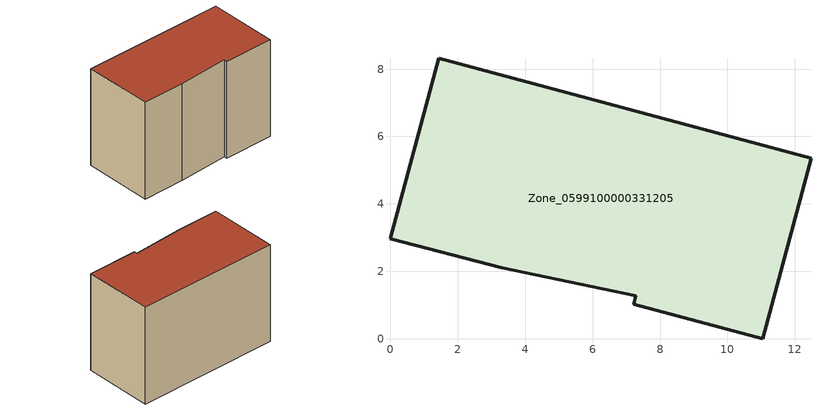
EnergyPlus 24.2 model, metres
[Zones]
Zone_0599100000331205
 floor ground (C_G): 3.3,2.11 0,2.96 1.43,8.32 12.48,5.36 11.05,0 7.22,1.03 7.28,1.28 z0
 wall outside (C_F): 7.28,1.28 7.22,1.03 11.05,0 12.48,5.36 1.43,8.32 0,2.96 3.3,2.11 7.28,1.28 z0:7.95
 roof outside (C_R): 0,2.96 3.3,2.11 7.28,1.28 7.22,1.03 11.05,0 12.48,5.36 1.43,8.32 z7.95
[BUILDING]
Pand.0599100000331205: North Axis=0; Terrain=City; Loads Convergence Tolerance Value=0.04; Temperature Convergence Tolerance Value=0.4; Solar Distribution=FullExterior; Maximum Number of Warmup Days=25; Minimum Number of Warmup Days=1
[Site:Location]
Rotterdam.The.Hague.AP_ZH_NLD Design_Conditions: Latitude=51.96; Longitude=4.45; Time Zone=1; Elevation=-4.5
[SITE:GROUNDTEMPERATURE:BUILDINGSURFACE]
18, 18, 18, 18, 18, 18, 18, 18, 18, 18, 18, 18
[MATERIAL] Thermal Absorptance=0.9; Solar Absorptance=0.7; Visible Absorptance=0.7
Name | Roughness | Thickness | Conductivity | Density | Specific Heat
G.TC.1975-1991 | MediumSmooth | 0.15 | 0.288461 | 540 | 1210
F.TC.1975-1991 | Rough | 0.3 | 0.230769 | 1920 | 840
R.TC.1975-1991 | MediumRough | 0.2 | 0.153846 | 1500 | 1000
[CONSTRUCTION]
C_G: G.TC.1975-1991
C_F: F.TC.1975-1991
C_R: R.TC.1975-1991
[ZONE]
Zone_0599100000331205: Type=1; Multiplier=1; Ceiling Height=Autocalculate; Volume=Autocalculate; Floor Area=autocalculate; Part of Total Floor Area=Yes
[ZONEINFILTRATION:DESIGNFLOWRATE]
Infil_Zone_0599100000331205: Zone or ZoneList or Space or SpaceList=Zone_0599100000331205; Schedule=AlwaysOn; Design Flow Rate Calculation Method=Flow/Area; Flow Rate per Floor Area=0.003; Constant Term Coefficient=1; Temperature Term Coefficient=0; Velocity Term Coefficient=0; Velocity Squared Term Coefficient=0
[HVACTEMPLATE:ZONE:IDEALLOADSAIRSYSTEM]
Zone_0599100000331205: Maximum Heating Supply Air Temperature=50; Minimum Cooling Supply Air Temperature=13; Maximum Heating Supply Air Humidity Ratio=0.0156; Minimum Cooling Supply Air Humidity Ratio=0.0077; Heating Limit=NoLimit; Cooling Limit=NoLimit; Dehumidification Control Type=ConstantSensibleHeatRatio; Cooling Sensible Heat Ratio=0.7; Dehumidification Setpoint=60; Humidification Control Type=None; Humidification Setpoint=30; Outdoor Air Method=None; Outdoor Air Flow Rate per Person=0.00944; Outdoor Air Flow Rate per Zone Floor Area=0; Outdoor Air Flow Rate per Zone=0; Demand Controlled Ventilation Type=None; Outdoor Air Economizer Type=NoEconomizer; Heat Recovery Type=None; Sensible Heat Recovery Effectiveness=0.7; Latent Heat Recovery Effectiveness=0.65
[ZONECONTROL:THERMOSTAT]
ThermostatControl_Zone_0599100000331205: Zone or ZoneList=Zone_0599100000331205; Control Type Schedule=DualSetpointControlType; Control 1=Thermostat_Zone_0599100000331205; Temperature Difference Between Cutout And Setpoint=0
[THERMOSTATSETPOINT:DUALSETPOINT]
Thermostat_Zone_0599100000331205: Heating Setpoint Temperature Schedule=HeatingSetpoint_Zone_0599100000331205; Cooling Setpoint Temperature Schedule=CoolingSetpoint_Zone_0599100000331205
[SCHEDULE:COMPACT]
HeatingSetpoint_Zone_0599100000331205: Through: 12/31, For: AllDays, Until: 24:00, 21
CoolingSetpoint_Zone_0599100000331205: Through: 12/31, For: AllDays, Until: 24:00, 24
DualSetpointControlType: Through: 12/31, For: AllDays, Until: 24:00, 4
AlwaysOn: Through: 12/31, For: AllDays, Until: 24:00, 1
